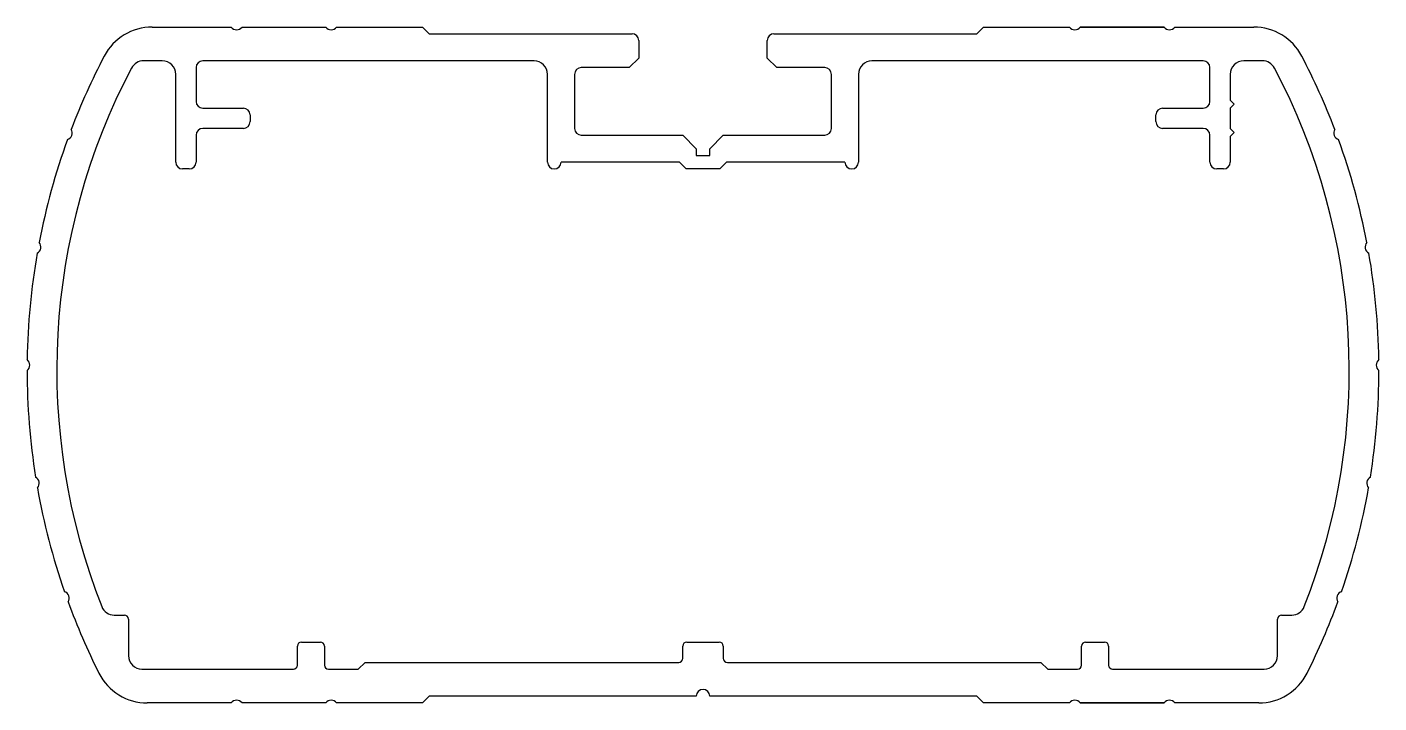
# Model space of a CAD drawing. Extents: x 13114.7 to 13214.7, y 928.4 to 978.4.
import ezdxf

# ---------------------------------------------------------------- set-up
doc = ezdxf.new("R2010")
doc.units = 0
doc.layers.get('0').update_dxf_attribs({"linetype": 'CONTINUOUS'})

msp = doc.modelspace()

# ---------------------------------------------------------------- linework, layer by layer
for p, q in [((13124.001, 978.394), (13129.844, 978.394)), ((13130.644, 978.394), (13136.844, 978.394)), ((13137.644, 978.394), (13143.994, 978.394)), ((13143.994, 978.394), (13144.494, 977.894)), ((13184.994, 977.894), (13185.494, 978.394)), ((13185.494, 978.394), (13191.844, 978.394)), ((13192.644, 978.394), (13198.844, 978.394)), ((13198.844, 978.394), (13192.644, 978.394)), ((13199.644, 978.394), (13205.486, 978.394)), ((13144.494, 977.894), (13159.494, 977.894)), ((13159.994, 977.394), (13159.994, 976.094)), ((13169.494, 976.094), (13169.494, 977.394)), ((13169.994, 977.894), (13184.994, 977.894)), ((13159.994, 976.094), (13159.294, 975.394)), ((13170.194, 975.394), (13169.494, 976.094)), ((13124.744, 975.894), (13123.36, 975.894)), ((13127.244, 975.394), (13127.244, 972.894)), ((13152.244, 975.894), (13127.744, 975.894)), ((13159.294, 975.394), (13155.744, 975.394)), ((13173.744, 975.394), (13170.194, 975.394)), ((13201.744, 975.894), (13177.244, 975.894)), ((13202.244, 972.894), (13202.244, 975.394)), ((13206.127, 975.894), (13204.744, 975.894)), ((13125.744, 968.394), (13125.744, 974.894)), ((13153.244, 968.394), (13153.244, 974.894)), ((13155.244, 974.894), (13155.244, 970.894)), ((13174.244, 970.894), (13174.244, 974.894)), ((13176.244, 974.894), (13176.244, 968.394)), ((13203.744, 974.894), (13203.744, 972.994)), ((13127.744, 972.394), (13130.744, 972.394)), ((13198.744, 972.394), (13201.744, 972.394)), ((13203.744, 972.994), (13204.044, 972.694)), ((13204.044, 972.694), (13203.744, 972.394)), ((13203.744, 972.394), (13203.744, 970.894)), ((13131.244, 971.894), (13131.244, 971.394)), ((13198.244, 971.394), (13198.244, 971.894)), ((13127.244, 970.394), (13127.244, 968.394)), ((13130.744, 970.894), (13127.744, 970.894)), ((13155.744, 970.394), (13163.244, 970.394)), ((13163.244, 970.394), (13164.244, 969.394)), ((13165.244, 969.394), (13166.244, 970.394)), ((13166.244, 970.394), (13173.744, 970.394)), ((13201.744, 970.894), (13198.744, 970.894)), ((13202.244, 968.394), (13202.244, 970.394)), ((13203.744, 970.894), (13204.044, 970.594)), ((13204.044, 970.594), (13203.744, 970.294)), ((13203.744, 970.294), (13203.744, 968.394)), ((13164.244, 969.394), (13164.244, 968.894)), ((13165.244, 968.894), (13165.244, 969.394)), ((13162.994, 968.394), (13154.244, 968.394)), ((13163.494, 967.894), (13162.994, 968.394)), ((13164.244, 968.894), (13165.244, 968.894)), ((13166.494, 968.394), (13165.994, 967.894)), ((13175.244, 968.394), (13166.494, 968.394)), ((13126.744, 967.894), (13126.244, 967.894)), ((13165.994, 967.894), (13163.494, 967.894)), ((13203.244, 967.894), (13202.744, 967.894)), ((13121.197, 934.894), (13121.944, 934.894)), ((13122.244, 934.594), (13122.244, 931.894)), ((13207.244, 931.894), (13207.244, 934.594)), ((13207.544, 934.894), (13208.29, 934.894)), ((13134.744, 931.194), (13134.744, 932.594)), ((13135.044, 932.894), (13136.444, 932.894)), ((13136.744, 932.594), (13136.744, 931.194)), ((13163.244, 931.694), (13163.244, 932.594)), ((13163.544, 932.894), (13165.944, 932.894)), ((13166.244, 932.594), (13166.244, 931.694)), ((13192.744, 931.194), (13192.744, 932.594)), ((13193.044, 932.894), (13194.444, 932.894)), ((13194.744, 932.594), (13194.744, 931.194)), ((13139.244, 930.894), (13139.744, 931.394)), ((13139.744, 931.394), (13162.944, 931.394)), ((13166.544, 931.394), (13189.744, 931.394)), ((13189.744, 931.394), (13190.244, 930.894)), ((13123.244, 930.894), (13134.444, 930.894)), ((13137.044, 930.894), (13139.244, 930.894)), ((13190.244, 930.894), (13192.444, 930.894)), ((13195.044, 930.894), (13206.244, 930.894)), ((13129.844, 928.394), (13123.636, 928.394)), ((13136.844, 928.394), (13130.644, 928.394)), ((13143.994, 928.394), (13137.644, 928.394)), ((13144.494, 928.894), (13143.994, 928.394)), ((13164.244, 928.894), (13144.494, 928.894)), ((13184.994, 928.894), (13165.244, 928.894)), ((13185.494, 928.394), (13184.994, 928.894)), ((13191.844, 928.394), (13185.494, 928.394)), ((13198.844, 928.394), (13192.644, 928.394)), ((13192.644, 928.394), (13198.844, 928.394)), ((13198.844, 928.394), (13192.644, 928.394)), ((13205.851, 928.394), (13199.644, 928.394))]:
    msp.add_line(p, q)
for centre, radius, start, end in [((13124.001, 974.394), 4, 90, 152.33883), ((13130.244, 978.694), 0.5, 216.8699, 323.1301), ((13137.244, 978.694), 0.5, 216.8699, 323.1301), ((13192.244, 978.694), 0.5, 216.8699, 323.1301), ((13199.244, 978.694), 0.5, 216.8699, 323.1301), ((13205.486, 974.394), 4, 27.66117, 90), ((13159.494, 977.394), 0.5, 0, 90), ((13169.994, 977.394), 0.5, 90, 180), ((13164.744, 953.039), 50, 152.33883, 159.16287), ((13164.744, 953.039), 50, 20.83713, 27.66117), ((13164.744, 953.039), 47.8, 152.16092, 201.49029), ((13123.36, 974.894), 1, 90, 152.16092), ((13124.744, 974.894), 1, 360, 90), ((13127.744, 975.394), 0.5, 90, 180), ((13152.244, 974.894), 1, 0, 90), ((13155.744, 974.894), 0.5, 90, 180), ((13173.744, 974.894), 0.5, 0, 90), ((13177.244, 974.894), 1, 90, 180), ((13201.744, 975.394), 0.5, 0, 90), ((13204.744, 974.894), 1, 90, 180), ((13206.127, 974.894), 1, 27.83908, 90), ((13164.744, 953.039), 47.8, 338.50971, 27.83908), ((13127.744, 972.894), 0.5, 180, 270), ((13130.744, 971.894), 0.5, 0, 90), ((13198.744, 971.894), 0.5, 90, 180), ((13201.744, 972.894), 0.5, 270, 0), ((13130.744, 971.394), 0.5, 270, 0), ((13198.744, 971.394), 0.5, 180, 270), ((13164.744, 953.039), 50, 160.07688, 169.14462), ((13117.592, 970.555), 0.5, 286.71634, 32.52341), ((13127.744, 970.394), 0.5, 90, 180), ((13155.744, 970.894), 0.5, 180, 270), ((13173.744, 970.894), 0.5, 270, 360), ((13201.744, 970.394), 0.5, 0, 90), ((13211.895, 970.555), 0.5, 147.47659, 253.28366), ((13164.744, 953.039), 50, 10.85538, 19.92312), ((13126.244, 968.394), 0.5, 180, 270), ((13126.744, 968.394), 0.5, 270, 0), ((13153.744, 968.394), 0.5, 180, 0), ((13175.744, 968.394), 0.5, 180, 0), ((13202.744, 968.394), 0.5, 180, 270), ((13203.244, 968.394), 0.5, 270, 0), ((13115.27, 962.117), 0.5, 296.69794, 42.50531), ((13214.217, 962.117), 0.5, 137.49469, 243.30206), ((13164.744, 953.039), 50, 170.05863, 179.13847), ((13164.744, 953.039), 50, 0.86153, 9.94137), ((13114.445, 953.394), 0.5, 306.69174, 52.49922), ((13215.042, 953.394), 0.5, 127.50078, 233.30826), ((13164.744, 953.039), 50, 180.05249, 189.14462), ((13164.744, 953.039), 50, 350.85538, 359.94751), ((13115.148, 944.649), 0.5, 316.69794, 62.50531), ((13214.339, 944.649), 0.5, 117.49469, 223.30206), ((13164.744, 953.039), 50, 190.05863, 199.16287), ((13164.744, 953.039), 50, 340.83713, 349.94137), ((13117.364, 936.149), 0.5, 326.71634, 72.52341), ((13212.123, 936.149), 0.5, 107.47659, 213.28366), ((13164.744, 953.039), 50, 200.07688, 206.66682), ((13121.197, 935.894), 1, 201.49029, 270), ((13208.29, 935.894), 1, 270, 338.50971), ((13164.744, 953.039), 50, 333.33318, 339.92312), ((13121.944, 934.594), 0.3, 360, 90), ((13207.544, 934.594), 0.3, 90, 180), ((13135.044, 932.594), 0.3, 90, 180), ((13136.444, 932.594), 0.3, 360, 90), ((13163.544, 932.594), 0.3, 90, 180), ((13165.944, 932.594), 0.3, 360, 90), ((13193.044, 932.594), 0.3, 90, 180), ((13194.444, 932.594), 0.3, 360, 90), ((13123.244, 931.894), 1, 180, 270), ((13134.444, 931.194), 0.3, 270, 0), ((13137.044, 931.194), 0.3, 180, 270), ((13162.944, 931.694), 0.3, 270, 0), ((13166.544, 931.694), 0.3, 180, 270), ((13192.444, 931.194), 0.3, 270, 0), ((13195.044, 931.194), 0.3, 180, 270), ((13206.244, 931.894), 1, 270, 0), ((13123.636, 932.394), 4, 206.66682, 270), ((13205.851, 932.394), 4, 270, 333.33318), ((13164.744, 928.894), 0.5, 0, 180), ((13130.244, 928.094), 0.5, 36.8699, 143.1301), ((13137.244, 928.094), 0.5, 36.8699, 143.1301), ((13192.244, 928.094), 0.5, 36.8699, 143.1301), ((13199.244, 928.094), 0.5, 36.8699, 143.1301)]:
    msp.add_arc(centre, radius, start, end)

doc.saveas('drawing.dxf')
